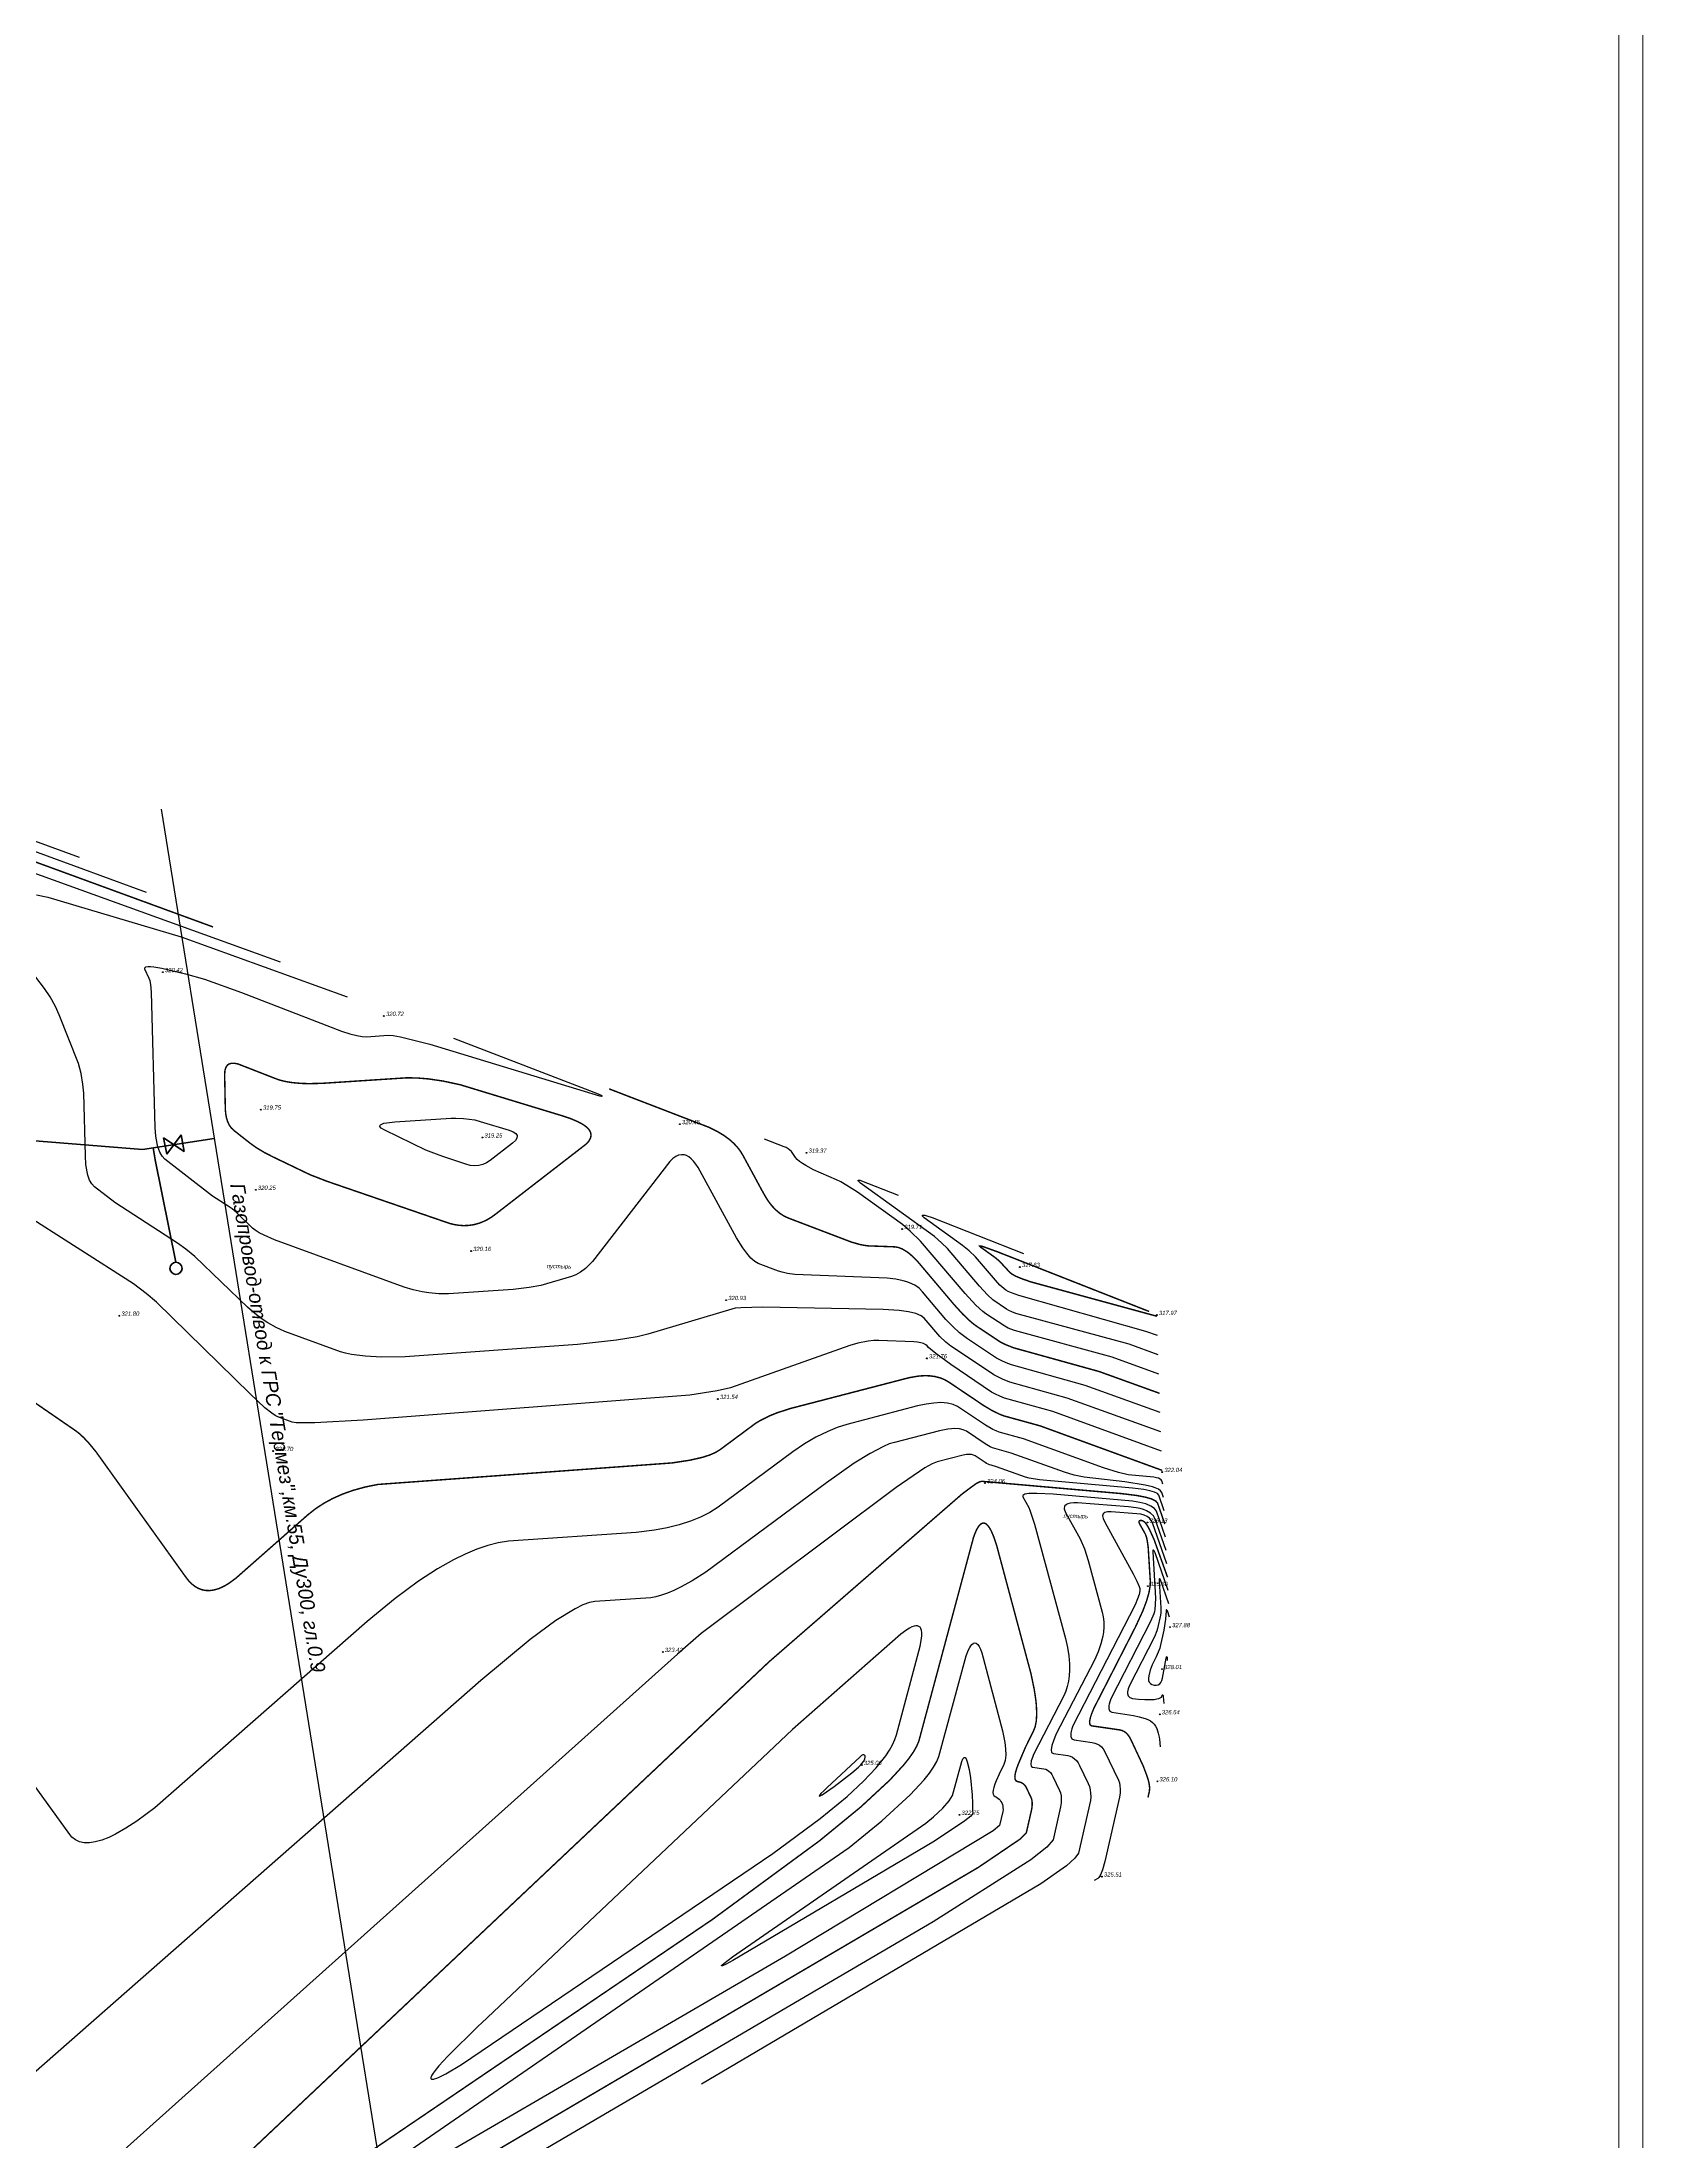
# Model space of a CAD drawing. Extents: x 108150 to 142535, y -18867 to -9422.
# Drawn here: x 141821.7 to 142151.7, y -13852.6 to -13419.8 of the extents above; entities that cross this region are included whole.
import ezdxf

# ---------------------------------------------------------------- set-up
doc = ezdxf.new("R2010")
doc.units = 0
doc.header["$MEASUREMENT"] = 0
for name, color, linetype in [('(013) Газ', 40, 'ИК_Газопровод -------г--------'), ('(039) Земля', 7, 'Continuous'), ('CONTOURS-LABEL', 7, 'Continuous'), ('GEO_POINTS111', 7, 'Continuous'), ('R_Поверхность1_CNT-MAJ', 7, 'Continuous'), ('R_Поверхность1_CNT-MIN', 7, 'Continuous')]:
    doc.layers.add(name, color=color, linetype=linetype)
doc.styles.add('BM-431', font='')
doc.styles.get('BM-431').set_extended_font_data('Bm431', italic=True)
doc.linetypes.add('ИК_Газопровод -------г--------', pattern='A,9,-0.6,["Г",Standard,S=1.2,R=0,X=0,Y=-0.6],-1.2', length=10.8)

msp = doc.modelspace()

# ---------------------------------------------------------------- linework, layer by layer
at = {"layer": '(013) Газ', "ltscale": 3, "flags": 128}
msp.add_lwpolyline([(141846.3127, -13577.9028), (141894.3371, -13876.3574)], dxfattribs=at)
at = {"color": 0, "linetype": 'Continuous', "lineweight": 13}
for p, q in [((142151.6637, -12894.5928), (142151.6637, -14092.4422)), ((142146.6637, -12899.5928), (142146.6637, -14087.4422))]:
    msp.add_line(p, q, dxfattribs=at)
at = {"color": 3, "lineweight": 40}
for p, q in [((141846.7819, -13645.6262, 326), (141847.4207, -13649.0345, 326)), ((141846.7819, -13645.6262, 326), (141851.0401, -13648.4763, 326)), ((141850.4013, -13645.068, 326), (141847.4207, -13649.0345, 326)), ((141850.4013, -13645.068, 326), (141851.0401, -13648.4763, 326))]:
    msp.add_line(p, q, dxfattribs=at)
at = {"color": 3, "lineweight": 40, "elevation": 326}
for points in [[(140873.329, -13549.0756), (140871.2371, -13552.4465), (140903.7519, -13572.3852), (141842.4078, -13648.0543), (141857.2328, -13645.7676)], [(141844.6413, -13647.7098), (141845.0233, -13650.1682), (141849.3379, -13671.3089)]]:
    msp.add_lwpolyline(points, dxfattribs=at)
at = {"color": 3, "lineweight": 40}
msp.add_circle((141849.3379, -13672.5565, 326), 1.2476, dxfattribs=at)
at = {"layer": 'GEO_POINTS111'}
for points, elevation in [([(141846.6359, -13611.5219), (141846.6359, -13611.5219)], 320.4248), ([(141892.1919, -13620.548), (141892.1919, -13620.548)], 320.7244), ([(141866.8424, -13639.8593), (141866.8424, -13639.8593)], 319.747), ([(141912.4814, -13645.6013), (141912.4814, -13645.6013)], 319.25), ([(141953.1774, -13642.8453), (141953.1774, -13642.8453)], 320.451), ([(141979.2814, -13648.7383), (141979.2814, -13648.7383)], 319.365), ([(141865.7844, -13656.377), (141865.7844, -13656.377)], 320.2534), ([(141999.0014, -13664.4553), (141999.0014, -13664.4553)], 319.713), ([(141910.1436, -13668.9916), (141910.1436, -13668.9916)], 320.1553), ([(141962.7238, -13679.1037), (141962.7238, -13679.1037)], 320.9305), ([(141837.6554, -13682.3283), (141837.6554, -13682.3283)], 321.8), ([(142051.4814, -13682.1863), (142051.4814, -13682.1863)], 317.969), ([(142004.0911, -13691.1201), (142004.0911, -13691.1201)], 321.761), ([(141961.0069, -13699.4931), (141961.0069, -13699.4931)], 321.5361), ([(141869.3894, -13710.2173), (141869.3894, -13710.2173)], 321.704), ([(142052.5944, -13714.5413), (142052.5944, -13714.5413)], 322.043), ([(142049.5324, -13724.9453), (142049.5324, -13724.9453)], 326.127), ([(142049.6224, -13738.0423), (142049.6224, -13738.0423)], 325.601), ([(142054.1914, -13746.5203), (142054.1914, -13746.5203)], 327.885), ([(141949.6424, -13751.6273), (141949.6424, -13751.6273)], 323.415), ([(142052.5394, -13755.1613), (142052.5394, -13755.1613)], 328.011), ([(142052.0644, -13764.4733), (142052.0644, -13764.4733)], 326.642), ([(141990.6604, -13774.9173), (141990.6604, -13774.9173)], 325.055), ([(142051.5784, -13778.2863), (142051.5784, -13778.2863)], 326.1), ([(142010.8004, -13785.1863), (142010.8004, -13785.1863)], 322.748), ([(142040.1444, -13797.9103), (142040.1444, -13797.9103)], 325.51)]:
    msp.add_lwpolyline(points, dxfattribs=dict(at, elevation=elevation))
for centre in [(141846.6359, -13611.5219, 320.4248), (141892.1919, -13620.548, 320.7244), (141866.8424, -13639.8593, 319.747), (141912.4814, -13645.6013, 319.25), (141953.1774, -13642.8453, 320.451), (141979.2814, -13648.7383, 319.365), (141865.7844, -13656.377, 320.2534), (141999.0014, -13664.4553, 319.713), (141910.1436, -13668.9916, 320.1553), (141962.7238, -13679.1037, 320.9305), (141837.6554, -13682.3283, 321.8), (142051.4814, -13682.1863, 317.969), (142004.0911, -13691.1201, 321.761), (141961.0069, -13699.4931, 321.5361), (141869.3894, -13710.2173, 321.704), (142052.5944, -13714.5413, 322.043), (142049.5324, -13724.9453, 326.127), (142049.6224, -13738.0423, 325.601), (142054.1914, -13746.5203, 327.885), (141949.6424, -13751.6273, 323.415), (142052.5394, -13755.1613, 328.011), (142052.0644, -13764.4733, 326.642), (141990.6604, -13774.9173, 325.055), (142051.5784, -13778.2863, 326.1), (142010.8004, -13785.1863, 322.748), (142040.1444, -13797.9103, 325.51)]:
    msp.add_circle(centre, 0.0875, dxfattribs=at)
at = {"layer": 'R_Поверхность1_CNT-MAJ', "color": 42, "const_width": 0.3, "elevation": 322}
msp.add_lwpolyline([(141796.3958, -13580.024), (141856.9737, -13602.1992)], dxfattribs=at)
at = {"layer": 'R_Поверхность1_CNT-MIN', "color": 44}
for points, elevation in [([(141785.3247, -13571.7092), (141829.3643, -13587.8145)], 323), ([(141790.7017, -13575.7933), (141843.169, -13595.0068)], 322.5), ([(141798.4938, -13583.2792), (141870.7785, -13609.3915)], 321.5), ([(141820.584, -13595.5493), (141822.899, -13596.0846), (141850.381, -13604.2645), (141884.5832, -13616.5838)], 321), ([(142054.0861, -13744.4128), (142053.6376, -13743.1566), (142053.5501, -13742.9869), (142053.4805, -13742.9223), (142053.4288, -13742.9627), (142053.3951, -13743.1081), (142053.2637, -13744.8264), (142052.9133, -13747.1349), (142052.1709, -13750.4581), (142052.0707, -13750.8315), (142051.7688, -13751.6722), (142051.3316, -13752.6379), (142050.5438, -13754.2663), (142050.133, -13755.3805), (142049.8297, -13756.5103), (142049.7558, -13757.0375), (142049.7834, -13757.4816), (142049.9125, -13757.8426), (142050.1431, -13758.1205), (142050.4752, -13758.3152), (142050.9089, -13758.4269), (142051.361, -13758.4456), (142051.7487, -13758.3615), (142052.0719, -13758.1748), (142052.3307, -13757.8853), (142052.5249, -13757.493), (142052.6547, -13756.9981), (142053.4078, -13752.8811), (142053.4713, -13752.652), (142053.5212, -13752.5499), (142053.5575, -13752.5746), (142053.5802, -13752.7263), (142053.6278, -13753.3717)], 327.5), ([(141874.6169, -13870.1712), (141988.0725, -13791.8928), (141994.7851, -13786.4358), (142000.6725, -13781.0496), (142003.5045, -13777.9903), (142004.5926, -13776.6202), (142005.4622, -13775.3564), (142006.1131, -13774.1989), (142006.5455, -13773.1478), (142012.1838, -13752.3949), (142012.6719, -13751.1888), (142012.9107, -13750.7218), (142013.1461, -13750.3457), (142013.3781, -13750.0604), (142013.6067, -13749.8658), (142013.6743, -13749.8253), (142013.9732, -13749.7432), (142014.266, -13749.8236), (142014.5527, -13750.0663), (142014.8331, -13750.4715), (142015.1075, -13751.039), (142015.3757, -13751.7689), (142019.6898, -13767.8798), (142020.1559, -13770.2689), (142020.3157, -13771.5897), (142020.3586, -13772.9179), (142020.242, -13773.9859), (142019.9659, -13774.794), (142018.9613, -13776.8371), (142018.3612, -13778.2093), (142018.0821, -13778.8984), (142017.8575, -13779.5425), (142017.7283, -13780.0947), (142017.6944, -13780.5549), (142017.7559, -13780.9232), (142017.9127, -13781.1995), (142018.1648, -13781.3839), (142018.4518, -13781.5364), (142018.7135, -13781.7168), (142018.9498, -13781.9253), (142019.1607, -13782.1618), (142019.3462, -13782.4263), (142019.5064, -13782.7188), (142019.6335, -13783.0345), (142019.7199, -13783.3688), (142019.7657, -13783.7217), (142019.7707, -13784.093), (142019.7352, -13784.4829), (142019.0795, -13787.3975), (142017.7733, -13788.4934), (141974.9531, -13814.3199), (141868.0021, -13876.5667)], 323.5)]:
    msp.add_lwpolyline(points, dxfattribs=dict(at, elevation=elevation))
for points, elevation in [([(141903.5942, -13649.2296), (141900.8261, -13648.1736), (141892.3548, -13644.1062), (141891.6513, -13643.691), (141891.335, -13643.3288), (141891.4059, -13643.0195), (141891.4516, -13642.9763), (141891.7416, -13642.8101), (141892.1927, -13642.6659), (141892.805, -13642.5438), (141894.4034, -13642.373), (141906.0776, -13641.6068), (141906.9758, -13641.603), (141908.5658, -13641.6679), (141909.7775, -13641.7931), (141910.8913, -13641.9832), (141912.019, -13642.2718), (141917.9748, -13644.109), (141918.795, -13644.4254), (141919.3446, -13644.785), (141919.6235, -13645.1878), (141919.6384, -13645.2375), (141919.6088, -13645.7069), (141919.2871, -13646.223), (141918.6734, -13646.7858), (141914.115, -13650.3021), (141913.3423, -13650.8132), (141912.5436, -13651.1741), (141911.7188, -13651.3849), (141910.8681, -13651.4456), (141909.9913, -13651.3562), (141909.0886, -13651.1168), (141904.5099, -13649.5441)], 319.5), ([(141911.662, -13828.7037), (141905.3031, -13834.9635), (141903.4889, -13836.9468), (141902.7233, -13837.8781), (141902.3475, -13838.3912), (141902.0792, -13838.818), (141901.9855, -13838.9992), (141901.9186, -13839.1587), (141901.8787, -13839.2967), (141901.8656, -13839.4132), (141901.8795, -13839.5081), (141901.9203, -13839.5814), (141901.9795, -13839.6288), (141902.0647, -13839.6599), (141902.1734, -13839.672), (141902.3057, -13839.6653), (141902.4616, -13839.6397), (141902.6411, -13839.5952), (141903.0709, -13839.4494), (141903.5951, -13839.2281), (141904.9265, -13838.5586), (141908.165, -13836.6594), (141972.33, -13793.1408), (141982.0834, -13785.9623), (141987.633, -13781.3812), (141991.0099, -13778.2543), (141993.6071, -13775.5192), (141995.6087, -13773.0138), (141996.3862, -13771.8472), (141997.0148, -13770.738), (141997.4945, -13769.6862), (141997.8229, -13768.7008), (142002.6867, -13750.4065), (142002.9717, -13748.8399), (142003.0278, -13748.1938), (142003.0262, -13747.6392), (142002.967, -13747.176), (142002.8502, -13746.8043), (142002.6758, -13746.524), (142002.4461, -13746.3365), (142002.1669, -13746.24), (142001.8337, -13746.2293), (142001.4464, -13746.3044), (142001.0051, -13746.4652), (142000.5097, -13746.7119), (141999.9603, -13747.0443), (141998.6993, -13747.9665), (141976.4104, -13767.5904), (141912.3116, -13828.0885)], 324.5), ([(142013.4925, -13783.1156), (142013.4963, -13784.2272), (142013.5228, -13784.8865), (142013.1292, -13785.4493), (142011.914, -13786.4438), (142005.6535, -13790.5868), (141964.0591, -13815.2142), (141962.5509, -13816.0087), (141962.0883, -13816.2219), (141961.9299, -13816.2825), (141961.8201, -13816.3125), (141961.7588, -13816.3118), (141961.758, -13816.3114), (141961.7471, -13816.2772), (141961.7892, -13816.2095), (141961.8843, -13816.1083), (141962.2336, -13815.8056), (141964.0346, -13814.4632), (142003.8601, -13786.9005), (142005.4336, -13785.605), (142007.3978, -13783.8087), (142008.7097, -13782.3297), (142009.3693, -13781.1681), (142011.2627, -13774.2014), (142011.505, -13773.6415), (142011.7372, -13773.3526), (142011.7634, -13773.3366), (142011.9925, -13773.3559), (142012.2104, -13773.6676), (142012.4173, -13774.2715), (142012.7803, -13775.8474), (142013.0637, -13777.5747), (142013.4022, -13781.1635), (142013.4923, -13782.811)], 323), ([(141982.8317, -13780.2474), (141982.2471, -13780.8204), (141981.9272, -13781.1813), (141981.8722, -13781.3301), (141982.0646, -13781.2753), (141982.495, -13781.0297), (141984.9603, -13779.3352), (141988.6404, -13776.5123), (141989.9731, -13775.3525), (141990.4735, -13774.8468), (141990.6872, -13774.6067), (141991.0658, -13774.1073), (141991.2927, -13773.6758), (141991.3679, -13773.3121), (141991.3383, -13773.0351), (141991.251, -13772.8633), (141991.106, -13772.7969), (141990.9034, -13772.8358), (141990.6431, -13772.9801), (141990.3252, -13773.2296), (141983.5487, -13779.5684)], 325)]:
    msp.add_lwpolyline(points, close=True, dxfattribs=dict(at, elevation=elevation))

# ---------------------------------------------------------------- texts
at = {"layer": '(013) Газ', "color": 0, "linetype": 'Continuous', "style": 'BM-431'}
msp.add_text('Газопровод-отвод к ГРС "Термез",км.55, Ду300, гл.0.9', height=2.973443, rotation=279.458231, dxfattribs=at).set_placement((141860.4956, -13655.2884))
at = {"layer": '(039) Земля', "linetype": 'Continuous', "style": 'BM-431', "width": 1}
for p in [(141925.7518, -13672.5334), (142032.2527, -13723.9929)]:
    msp.add_text('пустырь', height=0.87, rotation=359.155003, dxfattribs=at).set_placement(p)
at = {"layer": 'GEO_POINTS111', "color": 7, "char_height": 0.876, "attachment_point": 1}
for s, insert, width in [('\\fD431|b0|i1|c0|p34;\\W1.0000000000;\\T1.0000000000;\\o\\l320.42', (141847.0628, -13610.6459, 320.4248), 4.066682), ('\\fD431|b0|i1|c0|p34;\\W1.0000000000;\\T1.0000000000;\\o\\l320.72', (141892.6187, -13619.672, 320.7244), 3.946987), ('\\fD431|b0|i1|c0|p34;\\W1.0000000000;\\T1.0000000000;\\o\\l319.75', (141867.2692, -13638.9833, 319.747), 3.732828), ('\\fD431|b0|i1|c0|p34;\\W1.0000000000;\\T1.0000000000;\\o\\l319.25', (141912.9082, -13644.7253, 319.25), 3.83492), ('\\fD431|b0|i1|c0|p34;\\W1.0000000000;\\T1.0000000000;\\o\\l320.45', (141953.6042, -13641.9693, 320.451), 4.08135), ('\\fD431|b0|i1|c0|p34;\\W1.0000000000;\\T1.0000000000;\\o\\l319.37', (141979.7082, -13647.8623, 319.365), 3.772139), ('\\fD431|b0|i1|c0|p34;\\W1.0000000000;\\T1.0000000000;\\o\\l320.25', (141866.2113, -13655.501, 320.2534), 4.063748), ('\\fD431|b0|i1|c0|p34;\\W1.0000000000;\\T1.0000000000;\\o\\l319.71', (141999.4282, -13663.5793, 319.713), 3.493439), ('\\fD431|b0|i1|c0|p34;\\W1.0000000000;\\T1.0000000000;\\o\\l320.16', (141910.5705, -13668.1156, 320.1553), 3.819078), ('\\fD431|b0|i1|c0|p34;\\W1.0000000000;\\T1.0000000000;\\o\\l320.93', (141963.1507, -13678.2277, 320.9305), 4.096605), ('\\fD431|b0|i1|c0|p34;\\W1.0000000000;\\T1.0000000000;\\o\\l321.80', (141838.0822, -13681.4523, 321.8), 3.850762), ('\\fD431|b0|i1|c0|p34;\\W1.0000000000;\\T1.0000000000;\\o\\l317.97', (142051.9082, -13681.3103, 317.969), 3.712292), ('\\fD431|b0|i1|c0|p34;\\W1.0000000000;\\T1.0000000000;\\o\\l321.54', (141961.4337, -13698.6171, 321.5361), 3.761578), ('\\fD431|b0|i1|c0|p34;\\W1.0000000000;\\T1.0000000000;\\o\\l321.70', (141869.8162, -13709.3413, 321.704), 3.712879), ('\\fD431|b0|i1|c0|p34;\\W1.0000000000;\\T1.0000000000;\\o\\l322.04', (142053.0212, -13713.6653, 322.043), 4.044386), ('\\fD431|b0|i1|c0|p34;\\W1.0000000000;\\T1.0000000000;\\o\\l326.13', (142049.9592, -13724.0693, 326.127), 3.850175), ('\\fD431|b0|i1|c0|p34;\\W1.0000000000;\\T1.0000000000;\\o\\l325.60', (142050.0492, -13737.1663, 325.601), 4.030891), ('\\fD431|b0|i1|c0|p34;\\W1.0000000000;\\T1.0000000000;\\o\\l327.88', (142054.6182, -13745.6443, 327.885), 3.983365), ('\\fD431|b0|i1|c0|p34;\\W1.0000000000;\\T1.0000000000;\\o\\l323.42', (141950.0692, -13750.7513, 323.415), 4.012702), ('\\fD431|b0|i1|c0|p34;\\W1.0000000000;\\T1.0000000000;\\o\\l328.01', (142052.9662, -13754.2853, 328.011), 3.86015), ('\\fD431|b0|i1|c0|p34;\\W1.0000000000;\\T1.0000000000;\\o\\l326.64', (142052.4912, -13763.5973, 326.642), 4.067855), ('\\fD431|b0|i1|c0|p34;\\W1.0000000000;\\T1.0000000000;\\o\\l325.06', (141991.0872, -13774.0413, 325.055), 4.017396), ('\\fD431|b0|i1|c0|p34;\\W1.0000000000;\\T1.0000000000;\\o\\l326.10', (142052.0052, -13777.4103, 326.1), 3.832573), ('\\fD431|b0|i1|c0|p34;\\W1.0000000000;\\T1.0000000000;\\o\\l322.75', (142011.2272, -13784.3103, 322.748), 3.949921), ('\\fD431|b0|i1|c0|p34;\\W1.0000000000;\\T1.0000000000;\\o\\l325.51', (142040.5712, -13797.0343, 325.51), 3.739869)]:
    msp.add_mtext(s, dxfattribs=dict(at, insert=insert, width=width))

# ---------------------------------------------------------------- wipeouts: each hides what was drawn before it
at = {"color": 42}
for points in [[(141898.8937, -13632.8826), (141899.4495, -13631.078), (141903.2624, -13632.2522), (141902.7066, -13634.0569)], [(142011.952, -13673.297), (142010.8882, -13674.8571), (142007.5919, -13672.6096), (142008.6556, -13671.0495)], [(142022.4167, -13671.6282), (142023.105, -13669.8792), (142026.5991, -13671.2542), (142025.9108, -13673.0031)], [(142013.3688, -13688.4305), (142014.1515, -13690.1425), (142010.5342, -13691.7961), (142009.7516, -13690.0841)], [(142015.8233, -13715.1727), (142016.8637, -13716.7416), (142013.5528, -13718.937), (142012.5125, -13717.3682)], [(142045.4577, -13747.5743), (142047.1443, -13748.4365), (142045.3318, -13751.9821), (142043.6453, -13751.1199)], [(142025.1619, -13782.1266), (142026.9971, -13782.5456), (142026.1129, -13786.4186), (142024.2777, -13785.9996)]]:
    msp.add_wipeout(points, dxfattribs=at).dxf.layer = 'CONTOURS-LABEL'

# ---------------------------------------------------------------- next in the draw order: linework, layer by layer
at = {"layer": 'GEO_POINTS111'}
for points, elevation in [([(142023.2484, -13672.2883), (142023.2484, -13672.2883)], 317.631), ([(142016.0589, -13716.8371), (142016.0589, -13716.8371)], 324.0563)]:
    msp.add_lwpolyline(points, dxfattribs=dict(at, elevation=elevation))
for centre in [(142023.2484, -13672.2883, 317.631), (142016.0589, -13716.8371, 324.0563)]:
    msp.add_circle(centre, 0.0875, dxfattribs=at)
at = {"layer": 'R_Поверхность1_CNT-MAJ', "color": 42, "const_width": 0.3, "elevation": 320}
msp.add_lwpolyline([(141869.8781, -13633.4661), (141870.8717, -13633.8009), (141871.9927, -13634.0698), (141873.2411, -13634.2728), (141875.0808, -13634.4397), (141876.7088, -13634.4907), (141879.4151, -13634.4304), (141897.0002, -13633.2818), (141899.0961, -13633.3309), (141901.2593, -13633.5055), (141904.3412, -13633.9499), (141907.95, -13634.7303), (141928.9615, -13641.1245), (141930.7183, -13641.7227), (141932.1664, -13642.3383), (141932.7746, -13642.6527), (141933.3057, -13642.9714), (141933.7596, -13643.2944), (141934.1363, -13643.6218), (141934.4358, -13643.9535), (141934.5222, -13644.0704), (141934.8004, -13644.6208), (141934.8751, -13645.1828), (141934.7462, -13645.7562), (141934.4138, -13646.3411), (141933.8779, -13646.9374), (141915.1031, -13661.4621), (141914.3043, -13662.0321), (141913.4913, -13662.5207), (141912.6642, -13662.9277), (141911.823, -13663.2531), (141910.9677, -13663.4971), (141910.3107, -13663.6276), (141909.4386, -13663.7278), (141908.5526, -13663.7479), (141907.6527, -13663.688), (141906.7389, -13663.5481), (141905.8113, -13663.3281), (141880.4138, -13654.6016), (141876.9918, -13653.2721), (141869.1299, -13649.4973), (141867.4499, -13648.6196), (141865.8759, -13647.6734), (141864.6245, -13646.7795), (141861.2457, -13644.116), (141860.7277, -13643.6153), (141860.3, -13643.0011), (141859.9627, -13642.2733), (141859.7386, -13641.5313), (141859.5859, -13640.6997), (141859.5045, -13639.7784), (141859.3644, -13632.6579), (141859.4242, -13631.7627), (141859.6414, -13631.0767), (141860.0162, -13630.6), (141860.1979, -13630.4749), (141860.7168, -13630.2967), (141861.3606, -13630.2843), (141862.1292, -13630.4378), (141869.1419, -13633.1749)], close=True, dxfattribs=at)
at = {"layer": 'R_Поверхность1_CNT-MAJ', "color": 42, "const_width": 0.3}
for points, elevation in [([(142052.0362, -13698.3161), (142039.5957, -13693.8263), (142021.9379, -13688.9264), (142020.2008, -13688.2284), (142019.2824, -13687.7721), (142014.3441, -13684.4961), (142013.62, -13683.9631), (142012.8375, -13683.3013), (142011.4494, -13681.9594), (142009.6748, -13680.0122), (142002.2154, -13671.1902), (142000.9964, -13669.9685), (142000.4128, -13669.4733), (141999.9196, -13669.1054), (141999.0337, -13668.5743), (141998.1933, -13668.2462), (141997.3984, -13668.1211), (141991.9755, -13667.9258), (141991.1481, -13667.8129), (141990.2837, -13667.6404), (141988.5591, -13667.1552), (141975.5461, -13662.1972), (141974.633, -13661.7707), (141973.7614, -13661.2069), (141972.9311, -13660.5058), (141972.216, -13659.7536), (141971.6767, -13659.0822), (141971.1584, -13658.3412), (141970.4285, -13657.1143), (141966.1548, -13649.2331), (141965.6257, -13648.3728), (141964.9916, -13647.5501), (141964.2525, -13646.765), (141963.4086, -13646.0174), (141962.3168, -13645.21), (141960.8865, -13644.3387), (141959.2739, -13643.5327), (141938.6008, -13635.5702)], 320), ([(142051.4898, -13682.4325), (142025.4814, -13675.3402), (142023.3726, -13674.5951), (142022.3177, -13674.1337), (142021.6525, -13673.7644), (142021.215, -13673.4221), (142019.8219, -13671.9297), (142019.3648, -13671.408), (142018.7964, -13670.8655), (142018.0907, -13670.2923), (142015.1568, -13668.1826), (142014.937, -13667.9714), (142015.1206, -13667.9417), (142015.7077, -13668.0935), (142018.6359, -13669.1494), (142049.8781, -13681.4435)], 318), ([(142052.5826, -13714.1998), (142027.4056, -13705.0163), (142019.9473, -13702.962), (142019.0719, -13702.6196), (142017.4141, -13701.8045), (142015.8608, -13700.8809), (142008.5929, -13695.9935), (142007.7242, -13695.494), (142006.7762, -13695.1138), (142005.749, -13694.8527), (142004.7263, -13694.7172), (142003.9484, -13694.6831), (142003.1352, -13694.702), (142002.2867, -13694.7739), (142000.4841, -13695.0767), (141975.8904, -13701.4629), (141973.2533, -13702.319), (141971.7572, -13702.9205), (141969.6967, -13703.9437), (141968.7797, -13704.4984), (141961.4359, -13709.9459), (141960.4934, -13710.5206), (141959.2675, -13711.0468), (141957.7581, -13711.5245), (141955.2447, -13712.0974), (141951.5872, -13712.6592), (141890.9929, -13717.0907), (141888.344, -13717.6212), (141885.854, -13718.3039), (141883.6244, -13719.0982), (141881.6572, -13719.9734), (141879.8185, -13720.9717), (141878.1084, -13722.0933), (141876.5269, -13723.3382), (141861.6674, -13736.4253), (141860.2346, -13737.4728), (141859.5431, -13737.8931), (141858.8683, -13738.2443), (141858.2102, -13738.5266), (141857.5687, -13738.7398), (141856.9438, -13738.8841), (141856.3356, -13738.9593), (141856.1703, -13738.968), (141855.4009, -13738.9367), (141854.6604, -13738.7858), (141853.9488, -13738.5152), (141853.266, -13738.1251), (141852.6121, -13737.6153), (141851.987, -13736.9859), (141851.3643, -13736.1999), (141832.8302, -13710.3363), (141831.3708, -13708.5752), (141830.3617, -13707.488), (141829.4537, -13706.6365), (141828.647, -13706.0207), (141799.5987, -13686.0215)], 322), ([(142053.1294, -13725.2538), (142051.6277, -13720.9585), (142051.2383, -13720.5019), (142050.4038, -13720.0866), (142049.1244, -13719.7125), (142047.2941, -13719.363), (142044.0848, -13718.9684), (142015.5084, -13716.4568), (142015.2687, -13716.4785), (142015.0029, -13716.5484), (142014.7109, -13716.6665), (142014.3927, -13716.8329), (142014.0484, -13717.0475), (142011.3767, -13719.0317), (141971.5611, -13753.6409), (141822.8694, -13893.9332)], 324), ([(141829.5014, -13895.1856), (141959.9112, -13806.7293), (141981.9566, -13790.535), (141990.443, -13783.5781), (141996.4474, -13778.0162), (141999.3356, -13774.8758), (142000.4453, -13773.4758), (142001.332, -13772.1894), (142001.9958, -13771.0165), (142002.4366, -13769.9571), (142013.6909, -13728.0179), (142013.9527, -13727.2999), (142014.216, -13726.6812), (142014.481, -13726.1618), (142014.7475, -13725.7416), (142015.0157, -13725.4207), (142015.2854, -13725.1991), (142015.5568, -13725.0768), (142015.8297, -13725.0538), (142015.9177, -13725.0674), (142016.1629, -13725.1591), (142016.4093, -13725.3296), (142016.6571, -13725.5791), (142016.9061, -13725.9075), (142017.1563, -13726.3148), (142017.4079, -13726.8011), (142017.9148, -13728.0104), (142018.4267, -13729.5355), (142025.5334, -13756.0847), (142026.2138, -13759.3663), (142026.537, -13761.5222), (142026.6424, -13762.5495), (142026.7208, -13764.3207), (142026.6358, -13765.8254), (142026.3875, -13767.0638), (142026.06, -13767.8842), (142024.3875, -13771.2858), (142022.9236, -13774.7176), (142022.6043, -13775.5884), (142022.38, -13776.3402), (142022.2508, -13776.9731), (142022.2169, -13777.348), (142022.2715, -13777.8619), (142022.4711, -13778.1944), (142022.8158, -13778.3455), (142023.2119, -13778.4292), (142023.5658, -13778.5595), (142023.8774, -13778.7365), (142024.1467, -13778.9601), (142024.3737, -13779.2303), (142024.5585, -13779.5472), (142025.5404, -13781.5884), (142025.677, -13781.9582), (142025.7595, -13782.3872), (142025.788, -13782.8755), (142025.7624, -13783.4229), (142025.6827, -13784.0295), (142024.5842, -13788.8677), (142023.3806, -13790.1237), (142014.7164, -13795.9989), (141795.9559, -13924.549)], 324), ([(142053.6761, -13736.2018), (142050.91, -13728.4763), (142050.0338, -13726.53), (142049.7232, -13725.9318), (142049.4203, -13725.4385), (142049.125, -13725.0499), (142048.8373, -13724.7662), (142048.5573, -13724.5872), (142048.2849, -13724.5131), (142048.0532, -13724.5186), (142047.895, -13724.5786), (142047.8104, -13724.693), (142047.7994, -13724.8618), (142047.8619, -13725.0851), (142047.998, -13725.3628), (142049.0354, -13727.1926), (142049.1999, -13727.5514), (142049.3476, -13728.018), (142049.4786, -13728.5922), (142049.6901, -13730.064), (142050.1251, -13737.0076), (142050.0802, -13738.0945), (142049.8592, -13739.357), (142049.3641, -13741.0962), (142048.5699, -13743.2011), (142047.0763, -13746.4412), (142038.4759, -13763.2653), (142038.0027, -13764.4472), (142037.7968, -13765.0763), (142037.6085, -13766.0113), (142037.6882, -13766.6002), (142038.0359, -13766.8429), (142043.8162, -13767.6791), (142044.2813, -13767.7921), (142044.7134, -13767.9916), (142045.1125, -13768.2778), (142045.4785, -13768.6504), (142045.8114, -13769.1097), (142046.1113, -13769.6555), (142048.6391, -13775.055), (142049.4216, -13777.1148), (142049.6462, -13777.8065), (142049.8137, -13778.4434), (142049.9239, -13779.0254), (142049.9768, -13779.5525), (142049.9725, -13780.0248), (142049.9109, -13780.4423), (142049.6404, -13781.6124)], 326)]:
    msp.add_lwpolyline(points, dxfattribs=dict(at, elevation=elevation))
at = {"layer": 'R_Поверхность1_CNT-MIN', "color": 44}
for points, elevation in [([(142052.3094, -13706.2579), (142033.0138, -13699.2853), (142021.1817, -13696.0081), (142019.6354, -13695.3839), (142017.8509, -13694.4774), (142010.5854, -13689.6493), (142009.0531, -13688.5616), (142008.0233, -13687.7476), (142006.7622, -13686.588), (142003.5551, -13682.8216), (142002.8909, -13682.3221), (142001.8018, -13681.8968), (142000.2877, -13681.5455), (141998.3507, -13681.2685), (141995.1081, -13681.0143), (141970.2963, -13680.5365), (141965.7118, -13680.677), (141964.5804, -13680.793), (141963.8985, -13680.9428), (141946.5764, -13686.0991), (141944.3951, -13686.6401), (141940.1429, -13687.3788), (141932.0684, -13688.279), (141896.5534, -13690.78), (141891.6787, -13690.8328), (141888.3476, -13690.6692), (141885.5042, -13690.3114), (141884.2956, -13690.0602), (141883.2289, -13689.7609), (141871.7796, -13685.5755), (141869.9837, -13684.7568), (141868.2709, -13683.8042), (141867.128, -13683.0623), (141865.5613, -13681.8867), (141864.0771, -13680.5781), (141853.2488, -13670.1066), (141851.3963, -13668.6006), (141849.6673, -13667.3476), (141836.7016, -13659.0147), (141832.5256, -13655.739), (141831.9826, -13655.1657), (141831.5323, -13654.3747), (141831.1745, -13653.3662), (141831.0134, -13652.7004), (141830.7797, -13651.1605), (141830.6643, -13649.3428), (141830.366, -13636.4635), (141830.1726, -13634.6065), (141829.7746, -13632.3717), (141829.2241, -13630.3437), (141825.2944, -13620.2861), (141824.5018, -13618.5634), (141823.4235, -13616.5991), (141822.2622, -13614.8674), (141816.2831, -13607.0602)], 321), ([(142052.1728, -13702.287), (142036.6724, -13696.6735), (142021.5156, -13692.4453), (142020.4517, -13692.0302), (142019.3956, -13691.5533), (142018.4287, -13691.0441), (142012.4647, -13687.0727), (142010.8366, -13685.8504), (142009.3316, -13684.4827), (142008.0093, -13683.0708), (142003.203, -13677.3691), (142002.4745, -13676.655), (142001.5771, -13676.0426), (142000.5108, -13675.5319), (141999.9308, -13675.3202), (141999.2289, -13675.1103), (141997.6726, -13674.7824), (141995.913, -13674.577), (141976.8605, -13673.8014), (141975.3381, -13673.5932), (141974.2916, -13673.3788), (141973.4831, -13673.1312), (141969.3458, -13671.5458), (141968.6226, -13671.1355), (141967.832, -13670.4331), (141966.9741, -13669.4386), (141966.1713, -13668.3334), (141964.8711, -13666.2594), (141956.9564, -13651.7776), (141956.4773, -13651.0654), (141955.9964, -13650.4644), (141955.5139, -13649.9747), (141955.0297, -13649.5962), (141954.5439, -13649.3289), (141954.1135, -13649.1854), (141953.5182, -13649.1298), (141952.9204, -13649.2389), (141952.3201, -13649.5129), (141951.7174, -13649.9517), (141951.1122, -13650.5552), (141935.1906, -13671.1188), (141934.0706, -13672.2426), (141933.7142, -13672.5602), (141932.7174, -13673.3353), (141931.7633, -13673.9043), (141930.8518, -13674.2672), (141924.5439, -13676.0752), (141922.1478, -13676.5084), (141918.8015, -13676.8849), (141905.5149, -13677.8271), (141903.4973, -13677.8024), (141901.4571, -13677.6099), (141900.0746, -13677.3866), (141898.2326, -13676.9757), (141896.3727, -13676.4328), (141869.6258, -13666.6588), (141867.5235, -13665.7423), (141866.473, -13665.206), (141865.6728, -13664.717), (141865.1228, -13664.2755), (141861.7342, -13660.9893), (141860.9137, -13660.3241), (141860.1127, -13659.7727), (141856.8681, -13657.7106), (141847.0561, -13650.0618), (141846.4728, -13649.446), (141845.989, -13648.5964), (141845.6047, -13647.5131), (141845.4426, -13646.8497), (141845.2008, -13645.3289), (141845.0691, -13643.5496), (141844.2927, -13615.6633), (141844.1188, -13614.0472), (141843.9839, -13613.3033), (141843.8345, -13612.8358), (141842.9385, -13610.8797), (141842.9171, -13610.6061), (141843.1372, -13610.4307), (141843.5987, -13610.3536), (141844.1032, -13610.3602), (141844.7435, -13610.422), (141846.4323, -13610.7115), (141851.3027, -13611.8419), (141855.218, -13612.9575), (141862.8098, -13615.6743), (141883.4212, -13623.7032), (141885.1592, -13624.2434), (141886.5751, -13624.602), (141887.7216, -13624.7964), (141888.5987, -13624.8267), (141893.053, -13624.5164), (141894.0596, -13624.5696), (141895.5949, -13624.8327), (141901.6364, -13626.3771), (141936.6407, -13637.0103), (141937.0466, -13637.0874), (141937.0825, -13637.0908), (141937.1737, -13637.0825), (141937.1515, -13637.0357), (141937.0161, -13636.9503), (141936.4054, -13636.6638), (141906.5689, -13625.2017)], 320.5), ([(142051.8996, -13694.3452), (142042.263, -13690.8808), (142022.1435, -13685.3957), (142020.8228, -13684.8585), (142020.1142, -13684.5027), (142016.2234, -13681.9195), (142015.63, -13681.4727), (142014.1714, -13680.1156), (142011.9839, -13677.7192), (142002.7922, -13666.962), (142000.6142, -13664.8678), (141999.0331, -13663.5446), (141989.7731, -13656.8801), (141987.5904, -13655.4584), (141986.3269, -13654.7383), (141985.4564, -13654.3038), (141980.7218, -13652.2254), (141979.1141, -13651.3789), (141978.4332, -13650.952), (141977.8531, -13650.527), (141977.3738, -13650.1037), (141976.9954, -13649.6821), (141976.4721, -13648.864), (141976.1892, -13648.5068), (141975.869, -13648.1907), (141975.5117, -13647.9157), (141975.1172, -13647.6818), (141974.6855, -13647.489), (141970.6328, -13645.9388)], 319.5), ([(142051.763, -13690.3743), (142045.7397, -13688.1965), (142022.4056, -13681.8384), (142021.6213, -13681.5351), (142020.9901, -13681.2449), (142020.512, -13680.9676), (142017.6681, -13679.0156), (142016.5997, -13678.0216), (142014.9546, -13676.2166), (142008.3624, -13668.4999), (142007.1225, -13667.2897), (142005.6369, -13666.0082), (141990.4122, -13654.9866), (141990.0664, -13654.6734), (141989.9197, -13654.4923), (141989.953, -13654.3653), (141990.2937, -13654.4153), (141998.1589, -13657.4836)], 319), ([(142052.446, -13710.2288), (142030.0343, -13702.0915), (142020.0653, -13699.3194), (142019.1028, -13698.9289), (142018.2443, -13698.5212), (142017.4266, -13698.0725), (142009.0036, -13692.3742), (142005.9069, -13690.1166), (142004.805, -13689.2108), (142004.4222, -13688.8533), (142004.1397, -13688.5501), (142003.8409, -13688.2944), (142003.4092, -13688.0796), (142002.8448, -13687.9054), (142002.1695, -13687.7753), (142001.3691, -13687.6836), (141994.1786, -13687.4383), (141993.1291, -13687.4579), (141991.9796, -13687.578), (141989.8366, -13688.0024), (141988.1816, -13688.4628), (141963.5838, -13697.2131), (141960.8537, -13697.8155), (141955.2019, -13698.6892), (141887.9295, -13703.8413), (141877.9289, -13704.3992), (141874.1309, -13704.3868), (141873.2889, -13704.2515), (141870.3512, -13703.1808), (141869.7831, -13702.8999), (141869.058, -13702.414), (141867.678, -13701.3026), (141864.6051, -13698.4378), (141845.2865, -13679.5226), (141843.1854, -13677.7256), (141840.5775, -13675.7616), (141817.3893, -13660.9385)], 321.5), ([(142051.6264, -13686.4034), (142049.2108, -13685.5623), (142023.0002, -13678.1692), (142021.5277, -13677.6102), (142020.8464, -13677.2996), (142020.3644, -13677.0242), (142019.9717, -13676.7376), (142019.1236, -13675.9921), (142018.1921, -13675.0167), (142014.1025, -13670.2151), (142012.764, -13668.9376), (142011.4269, -13667.8376), (142003.5413, -13662.1185), (142003.2133, -13661.7809), (142003.2087, -13661.6063), (142003.384, -13661.5805), (142003.664, -13661.6187), (142004.0596, -13661.7152), (142005.1976, -13662.0832), (142024.0185, -13669.4636)], 318.5), ([(142052.7193, -13717.0429), (142052.4855, -13716.3742), (142052.3589, -13716.1654), (142052.1348, -13715.9848), (142051.8133, -13715.8324), (142051.3943, -13715.7083), (142050.8779, -13715.6124), (142045.5483, -13715.1248), (142043.599, -13714.6598), (142040.5156, -13713.6578), (142023.9785, -13707.6919), (142019.0018, -13706.3358), (142018.3393, -13706.0766), (142017.6415, -13705.7519), (142016.14, -13704.9061), (142010.4083, -13701.0617), (142009.4757, -13700.6007), (142008.3205, -13700.3254), (142006.9427, -13700.2359), (142005.5166, -13700.3137), (142003.9113, -13700.5411), (142002.1267, -13700.9181), (141987.564, -13704.7154), (141985.6171, -13705.3682), (141983.6589, -13706.1708), (141981.2135, -13707.3749), (141978.8428, -13708.752), (141976.456, -13710.3429), (141961.0783, -13721.7951), (141959.3238, -13722.8734), (141957.4163, -13723.832), (141955.3557, -13724.6709), (141953.0439, -13725.4181), (141950.5796, -13726.0323), (141947.9506, -13726.5176), (141944.1893, -13726.9645), (141917.829, -13728.7649), (141915.7441, -13729.1115), (141913.5697, -13729.6711), (141911.3059, -13730.4438), (141908.9526, -13731.4294), (141906.51, -13732.6282), (141903.2009, -13734.5049), (141899.3045, -13737.0418), (141894.5179, -13740.5753), (141888.7297, -13745.3703), (141844.9857, -13783.7176), (141841.2425, -13786.4809), (141838.976, -13787.9572), (141836.8924, -13789.1408), (141835.4747, -13789.8256), (141834.0282, -13790.3959), (141832.7023, -13790.7736), (141831.4968, -13790.9586), (141830.4118, -13790.951), (141829.4473, -13790.7507), (141828.6033, -13790.3578), (141827.8798, -13789.7722), (141827.4524, -13789.2581), (141817.3083, -13775.128)], 322.5), ([(142052.856, -13719.7799), (142052.4888, -13718.7296), (142052.2576, -13718.3896), (142051.8088, -13718.0698), (142051.1423, -13717.7702), (142050.5543, -13717.5749), (142049.0661, -13717.2132), (142044.8894, -13716.5597), (142036.5168, -13715.6157), (142034.4046, -13715.1765), (142032.4177, -13714.5894), (142021.4342, -13710.63), (142018.0563, -13709.7096), (142017.6067, -13709.5336), (142017.133, -13709.3133), (142016.1139, -13708.7392), (142012.2237, -13706.1299), (142011.5907, -13705.817), (142010.8066, -13705.6301), (142009.8715, -13705.5694), (142009.1702, -13705.5984), (142008.403, -13705.6826), (142006.6703, -13706.0162), (141997.3765, -13708.4263), (141996.338, -13708.7567), (141995.1583, -13709.2448), (141992.3751, -13710.6943), (141989.0971, -13712.7283), (141983.3709, -13716.7613), (141958.5381, -13735.1917), (141955.7412, -13736.9616), (141953.331, -13738.2953), (141951.944, -13738.9622), (141950.6348, -13739.5092), (141949.4033, -13739.9363), (141948.2496, -13740.2436), (141947.1736, -13740.431), (141935.671, -13741.2156), (141934.5511, -13741.4271), (141933.1871, -13741.9281), (141931.5788, -13742.7185), (141927.6297, -13745.1678), (141922.342, -13749.0556), (141912.1363, -13757.5225), (141819.9383, -13838.5241)], 323), ([(142052.9927, -13722.5168), (142051.8747, -13719.3189), (142051.5848, -13718.979), (142050.9635, -13718.6698), (142050.0109, -13718.3913), (142048.808, -13718.1567), (142046.4503, -13717.8562), (142027.31, -13716.1726), (142025.1398, -13715.7773), (142024.4398, -13715.5696), (142018.4335, -13713.4626), (142017.3378, -13713.1432), (142017.0193, -13713.029), (142016.7063, -13712.8962), (142016.3989, -13712.7447), (142016.097, -13712.5747), (142014.039, -13711.198), (142013.7057, -13711.0332), (142013.2927, -13710.9349), (142012.8002, -13710.9028), (142012.2282, -13710.9372), (142011.5765, -13711.038), (142006.2196, -13712.4075), (142005.1972, -13712.8273), (142003.6719, -13713.6861), (141997.7202, -13717.709), (141957.6017, -13747.7901), (141952.6584, -13752.0791), (141795.8259, -13892.5499)], 323.5), ([(142053.266, -13727.9908), (142051.3807, -13722.5981), (142050.9975, -13722.0333), (142050.2671, -13721.5376), (142049.1893, -13721.1107), (142047.9703, -13720.7957), (142046.4889, -13720.5328), (142030.1114, -13719.1309), (142026.7538, -13718.9465), (142025.5471, -13718.9579), (142025.1055, -13718.9856), (142024.2699, -13719.12), (142023.8508, -13719.3457), (142023.8482, -13719.6628), (142025.0823, -13721.8395), (142025.3329, -13722.4034), (142026.2748, -13725.3079), (142032.6487, -13748.8624), (142033.0402, -13750.6975), (142033.3046, -13752.436), (142033.442, -13754.078), (142033.4602, -13755.3386), (142033.3955, -13756.528), (142033.2484, -13757.6548), (142033.0188, -13758.7189), (142032.7068, -13759.7204), (142032.3124, -13760.6593), (142026.0745, -13772.7498), (142025.8332, -13773.3561), (142025.6084, -13774.0487), (142025.4902, -13774.7398), (142025.5749, -13775.1769), (142025.8627, -13775.3602), (142028.1982, -13775.6981), (142028.5741, -13775.7894), (142028.9233, -13775.9506), (142029.2458, -13776.1818), (142029.5416, -13776.483), (142029.8106, -13776.8541), (142030.053, -13777.2952), (142031.427, -13780.1516), (142031.6181, -13780.6691), (142031.7336, -13781.2694), (142031.7734, -13781.9526), (142031.7376, -13782.7186), (142031.6261, -13783.5675), (142030.0889, -13790.338), (142028.823, -13791.8506), (142025.475, -13794.442), (142005.3881, -13807.2191), (141876.813, -13882.6156)], 324.5), ([(142053.4027, -13730.7278), (142051.1337, -13724.2376), (142050.7702, -13723.5659), (142050.184, -13722.9929), (142049.375, -13722.5187), (142048.7537, -13722.2716), (142048.0447, -13722.0634), (142047.248, -13721.8941), (142045.6115, -13721.6887), (142035.1495, -13720.8667), (142034.3521, -13720.8746), (142033.6877, -13720.9417), (142033.1562, -13721.0677), (142032.8335, -13721.2074), (142032.4267, -13721.6039), (142032.3577, -13722.1505), (142032.6263, -13722.8472), (142035.6861, -13728.3105), (142036.5405, -13730.3494), (142037.3383, -13732.7625), (142040.2241, -13743.428), (142040.4335, -13744.4113), (142040.5433, -13745.4294), (142040.5533, -13746.4825), (142040.4637, -13747.5704), (142040.3403, -13748.3599), (142039.9597, -13749.9388), (142039.3925, -13751.5831), (142038.6386, -13753.2928), (142030.6857, -13768.6247), (142030.1536, -13769.8991), (142029.8345, -13770.8702), (142029.6824, -13771.7585), (142029.7914, -13772.3204), (142030.1612, -13772.5559), (142033.1634, -13772.9902), (142033.6465, -13773.1076), (142034.0954, -13773.3149), (142034.5099, -13773.6121), (142034.8901, -13773.9992), (142035.2359, -13774.4762), (142035.5474, -13775.0432), (142037.3135, -13778.7148), (142037.5673, -13779.3452), (142037.7398, -13780.0126), (142037.8312, -13780.7171), (142037.8414, -13781.4585), (142037.7704, -13782.2369), (142035.3045, -13793.0591), (142034.5926, -13794.1368), (142032.8427, -13795.7023), (142027.5982, -13799.409), (141957.6701, -13840.6823)], 325), ([(142053.5394, -13733.4648), (142050.592, -13725.0341), (142050.3382, -13724.5129), (142049.9699, -13724.0735), (142049.487, -13723.7159), (142048.8895, -13723.44), (142048.1776, -13723.2459), (142047.351, -13723.1335), (142042.0481, -13722.7046), (142041.2751, -13722.7046), (142040.7238, -13722.8478), (142040.3941, -13723.134), (142040.2861, -13723.5632), (142040.3998, -13724.1356), (142040.7352, -13724.8511), (142046.6274, -13735.5204), (142047.3495, -13737.0203), (142047.8064, -13738.1391), (142047.9404, -13738.5654), (142047.9621, -13739.0534), (142047.822, -13739.7534), (142047.5202, -13740.6654), (142047.0178, -13741.8769), (142034.1534, -13766.8438), (142033.9361, -13767.4676), (142033.7894, -13768.0166), (142033.735, -13768.312), (142033.7301, -13769.0529), (142033.9717, -13769.5327), (142034.4598, -13769.7517), (142038.1285, -13770.2824), (142038.709, -13770.405), (142039.2275, -13770.596), (142039.6841, -13770.8553), (142040.0787, -13771.183), (142040.4114, -13771.579), (142040.6822, -13772.0434), (142043.5598, -13778.0257), (142043.76, -13778.5677), (142043.8809, -13779.1963), (142043.9226, -13779.9117), (142043.8884, -13780.6768), (142043.7818, -13781.5213), (142040.745, -13794.807), (142040.2895, -13796.4901), (142040.026, -13797.2105), (142039.7809, -13797.7211), (142039.5331, -13798.0865), (142039.2827, -13798.3066), (142038.5272, -13798.7489)], 325.5), ([(142053.8128, -13738.9388), (142051.0966, -13731.2125), (142050.9033, -13730.7887), (142050.7641, -13730.6054), (142050.679, -13730.6627), (142050.6479, -13730.9605), (142051.1933, -13740.5363), (142051.1613, -13741.838), (142051.0565, -13742.87), (142050.9769, -13743.2848), (142050.8249, -13743.7686), (142050.1424, -13745.3519), (142042.0179, -13761.2531), (142041.7998, -13761.8692), (142041.6522, -13762.4082), (142041.6076, -13762.6321), (142041.5792, -13763.351), (142041.7845, -13763.8145), (142042.2234, -13764.0226), (142046.6885, -13764.7056), (142047.8574, -13764.9857), (142049.0646, -13765.3453), (142049.6417, -13765.5689), (142050.147, -13765.8402), (142050.5803, -13766.1593), (142050.9418, -13766.526), (142051.2313, -13766.9405), (142051.4489, -13767.4028), (142051.761, -13768.3411), (142051.971, -13769.2117), (142052.0377, -13769.6215), (142052.1639, -13771.1678)], 326.5), ([(142053.9494, -13741.6758), (142052.2152, -13736.7563), (142052.0957, -13736.5381), (142052.0134, -13736.5087), (142051.9683, -13736.668), (142051.9604, -13737.0162), (142052.3264, -13742.5252), (142052.2822, -13743.5519), (142052.2251, -13744.0063), (142051.592, -13746.7937), (142051.4604, -13747.246), (142050.9601, -13748.4926), (142045.8231, -13758.5218), (142045.5613, -13759.2412), (142045.4348, -13759.8499), (142045.4253, -13760.1889), (142045.5621, -13760.6925), (142045.8998, -13761.0316), (142046.4383, -13761.2062), (142047.7229, -13761.3531), (142049.0211, -13761.424), (142049.6753, -13761.4309), (142050.943, -13761.3809), (142051.455, -13761.3102), (142051.8689, -13761.2067), (142052.1845, -13761.0703), (142052.4019, -13760.9012), (142052.5212, -13760.6993), (142052.5878, -13760.5301), (142052.6473, -13760.4591), (142052.6996, -13760.4863), (142052.7448, -13760.6117), (142052.7828, -13760.8353), (142052.8959, -13762.2698)], 327)]:
    msp.add_lwpolyline(points, dxfattribs=dict(at, elevation=elevation))

# ---------------------------------------------------------------- next in the draw order: texts
at = {"layer": 'GEO_POINTS111', "color": 7, "char_height": 0.876, "attachment_point": 1}
for s, insert, width in [('\\fD431|b0|i1|c0|p34;\\W1.0000000000;\\T1.0000000000;\\o\\l317.63', (142023.6752, -13671.4123, 317.631), 3.748083), ('\\fD431|b0|i1|c0|p34;\\W1.0000000000;\\T1.0000000000;\\o\\l321.76', (142004.5179, -13690.2441, 321.761), 3.705251), ('\\fD431|b0|i1|c0|p34;\\W1.0000000000;\\T1.0000000000;\\o\\l324.06', (142016.4858, -13715.9611, 324.0563), 4.071376)]:
    msp.add_mtext(s, dxfattribs=dict(at, insert=insert, width=width))

doc.saveas('drawing.dxf')
